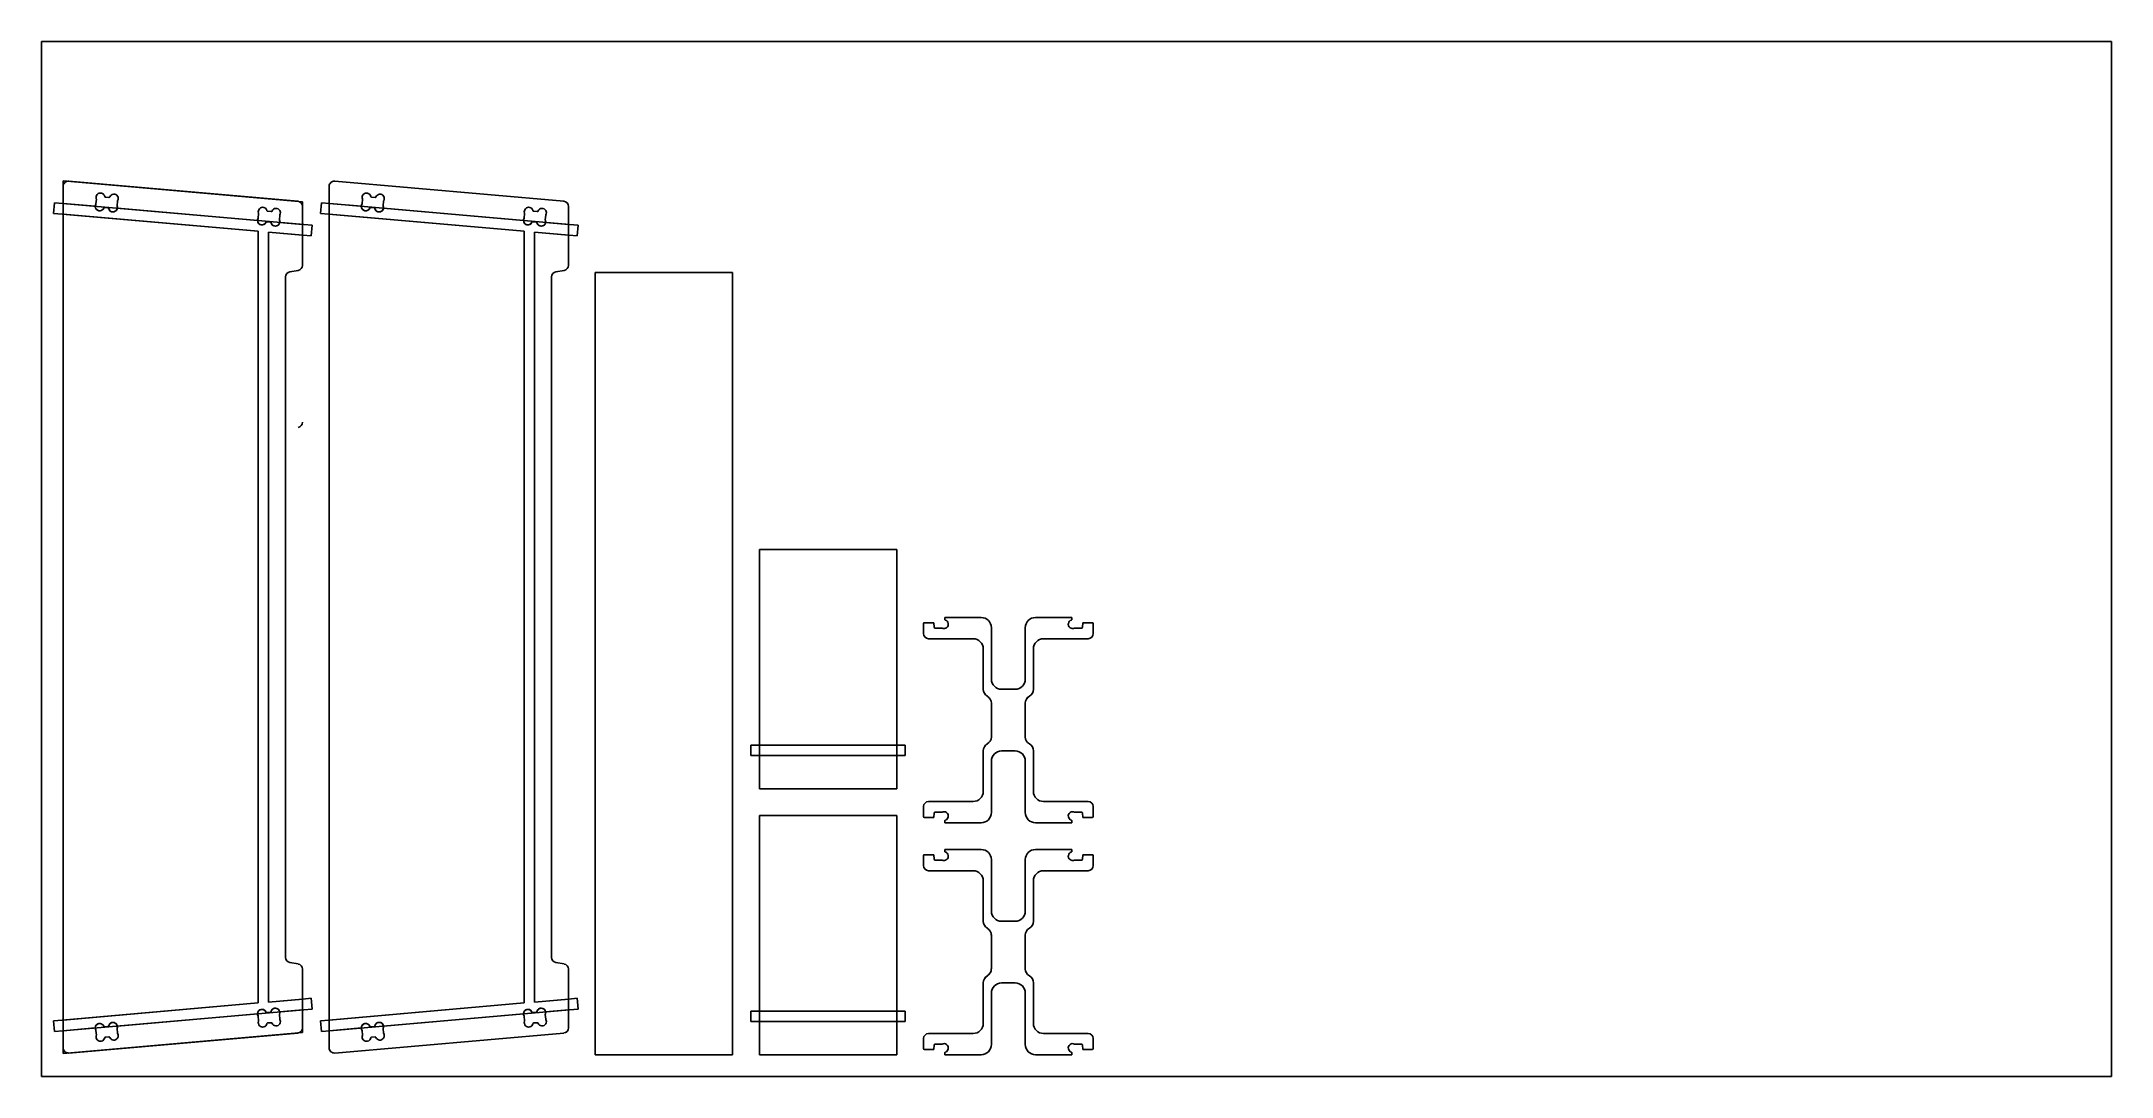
# Model space of a CAD drawing. Extents: x 0 to 2440, y 4 to 1224.
import ezdxf

# ---------------------------------------------------------------- set-up
doc = ezdxf.new("R2010")
doc.units = 0
doc.layers.get('0').update_dxf_attribs({"linetype": 'CONTINUOUS'})
for name, color, linetype in [('BOX_STOCK', 1, 'CONTINUOUS'), ('POCKETS', 171, 'CONTINUOUS'), ('PROFILES_INSIDE', 4, 'CONTINUOUS'), ('PROFILES_OUTSIDE', 6, 'CONTINUOUS')]:
    doc.layers.add(name, color=color, linetype=linetype)

msp = doc.modelspace()

# ---------------------------------------------------------------- linework, layer by layer
at = {"color": 7, "linetype": 'CONTINUOUS'}
for p, q in [((25.9, 1033.3), (25.9, 1053.5)), ((32.5, 1059.5), (302.5, 1035.9)), ((339.4, 1053.5), (339.4, 1033.3)), ((616, 1035.9), (346, 1059.5)), ((25.9, 1033.3), (63.7, 1030)), ((25.9, 1033.3), (25.9, 1020.6)), ((64.5, 1032.9), (65, 1038.3)), ((74.7, 1028.5), (78.7, 1028.2)), ((75.8, 1040.8), (79.8, 1040.5)), ((89.9, 1036.1), (89.5, 1030.7)), ((89.8, 1027.7), (254.9, 1013.3)), ((307.9, 1029.9), (307.9, 1008.6)), ((377.4, 1030), (339.4, 1033.3)), ((339.4, 1020.6), (339.4, 1033.3)), ((378.2, 1032.9), (378.6, 1038.3)), ((388.3, 1028.5), (392.3, 1028.1)), ((389.4, 1040.8), (393.4, 1040.4)), ((403.5, 1036.1), (403.1, 1030.7)), ((568.4, 1013.3), (403.4, 1027.7)), ((621.4, 1008.6), (621.4, 1029.9)), ((25.9, 71), (25.9, 1020.6)), ((255.6, 1000.5), (25.9, 1020.6)), ((255.6, 91.1), (255.6, 1000.5)), ((255.8, 1016.1), (256.2, 1021.5)), ((265.9, 1011.8), (269.9, 1011.4)), ((267, 1024.1), (271, 1023.7)), ((281.1, 1019.4), (280.7, 1014)), ((281, 1011), (307.9, 1008.6)), ((307.9, 995.9), (307.9, 1008.6)), ((339.4, 1020.6), (339.4, 71)), ((339.4, 1020.6), (569.1, 1000.5)), ((569.1, 1000.5), (569.1, 91.1)), ((569.2, 1016.1), (569.7, 1021.5)), ((579.4, 1011.8), (583.4, 1011.4)), ((580.5, 1024.1), (584.5, 1023.7)), ((594.6, 1019.4), (594.1, 1014)), ((621.4, 1008.6), (594.4, 1011)), ((621.4, 1008.6), (621.4, 995.9)), ((267.9, 999.4), (267.9, 92.2)), ((307.9, 995.9), (267.9, 999.4)), ((307.9, 995.9), (307.9, 960.4)), ((581.4, 92.2), (581.4, 999.4)), ((581.4, 999.4), (621.4, 995.9)), ((621.4, 960.4), (621.4, 995.9)), ((292.9, 952.7), (303, 954.5)), ((616.5, 954.5), (606.4, 952.7)), ((814.9, 952.1), (652.9, 952.1)), ((652.9, 952.1), (652.9, 30.1)), ((814.9, 30.1), (814.9, 952.1)), ((287.9, 144.7), (287.9, 946.8)), ((601.4, 946.8), (601.4, 144.7)), ((1008.4, 625.6), (846.4, 625.6)), ((846.4, 625.6), (846.4, 394.9)), ((1008.4, 394.9), (1008.4, 625.6)), ((1039.9, 538.2), (1039.9, 526.4)), ((1040.9, 539.2), (1052.1, 539.2)), ((1052.1, 539.2), (1052.5, 533.9)), ((1064.9, 545.4), (1064.9, 543.4)), ((1107.9, 545.4), (1064.9, 545.4)), ((1214.9, 545.4), (1171.9, 545.4)), ((1214.9, 543.4), (1214.9, 545.4)), ((1227.3, 533.9), (1227.6, 539.2)), ((1227.6, 539.2), (1238.9, 539.2)), ((1239.9, 526.4), (1239.9, 538.2)), ((1045.9, 520.4), (1098.3, 520.4)), ((1053.5, 532.9), (1061.4, 532.9)), ((1119.9, 472.8), (1119.9, 533.4)), ((1159.9, 533.4), (1159.9, 472.8)), ((1181.4, 520.4), (1233.9, 520.4)), ((1218.3, 532.9), (1226.3, 532.9)), ((1110.3, 508.4), (1110.3, 460.8)), ((1169.4, 460.8), (1169.4, 508.4)), ((1119.9, 444.3), (1119.9, 404.6)), ((1147.9, 460.8), (1131.9, 460.8)), ((1159.9, 404.6), (1159.9, 444.3)), ((1008.4, 394.9), (846.4, 394.9)), ((846.4, 382.7), (846.4, 394.9)), ((1008.4, 394.9), (1008.4, 382.7)), ((846.4, 382.7), (846.4, 343.6)), ((846.4, 382.7), (1008.4, 382.7)), ((1008.4, 343.6), (1008.4, 382.7)), ((1110.3, 388.1), (1110.3, 340.5)), ((1119.9, 315.5), (1119.9, 376.1)), ((1131.9, 388.1), (1147.9, 388.1)), ((1159.9, 376.1), (1159.9, 315.5)), ((1169.4, 340.5), (1169.4, 388.1)), ((846.4, 343.6), (1008.4, 343.6)), ((1039.9, 322.5), (1039.9, 310.7)), ((1098.3, 328.5), (1045.9, 328.5)), ((1233.9, 328.5), (1181.4, 328.5)), ((1239.9, 310.7), (1239.9, 322.5)), ((1008.4, 312.1), (846.4, 312.1)), ((846.4, 312.1), (846.4, 81.4)), ((1008.4, 81.4), (1008.4, 312.1)), ((1052.1, 309.7), (1040.9, 309.7)), ((1052.5, 315.1), (1052.1, 309.7)), ((1061.4, 316), (1053.5, 316)), ((1064.9, 305.5), (1064.9, 303.5)), ((1064.9, 303.5), (1107.9, 303.5)), ((1171.9, 303.5), (1214.9, 303.5)), ((1214.9, 303.5), (1214.9, 305.5)), ((1226.3, 316), (1218.3, 316)), ((1227.6, 309.7), (1227.3, 315.1)), ((1238.9, 309.7), (1227.6, 309.7)), ((1064.9, 272), (1064.9, 270)), ((1107.9, 272), (1064.9, 272)), ((1214.9, 272), (1171.9, 272)), ((1214.9, 270), (1214.9, 272)), ((1039.9, 264.8), (1039.9, 253)), ((1040.9, 265.8), (1052.1, 265.8)), ((1045.9, 247), (1098.3, 247)), ((1052.1, 265.8), (1052.5, 260.5)), ((1053.5, 259.5), (1061.4, 259.5)), ((1119.9, 199.4), (1119.9, 260)), ((1159.9, 260), (1159.9, 199.4)), ((1181.4, 247), (1233.9, 247)), ((1218.3, 259.5), (1226.3, 259.5)), ((1227.3, 260.5), (1227.6, 265.8)), ((1227.6, 265.8), (1238.9, 265.8)), ((1239.9, 253), (1239.9, 264.8)), ((1110.3, 235), (1110.3, 187.4)), ((1169.4, 187.4), (1169.4, 235)), ((1119.9, 170.9), (1119.9, 131.2)), ((1147.9, 187.4), (1131.9, 187.4)), ((1159.9, 131.2), (1159.9, 170.9)), ((303, 137.1), (292.9, 138.8)), ((307.9, 131.1), (307.9, 95.7)), ((606.4, 138.8), (616.5, 137.1)), ((621.4, 95.7), (621.4, 131.1)), ((1110.3, 114.7), (1110.3, 67.1)), ((1119.9, 42.1), (1119.9, 102.7)), ((1131.9, 114.7), (1147.9, 114.7)), ((1159.9, 102.7), (1159.9, 42.1)), ((1169.4, 67.1), (1169.4, 114.7)), ((25.9, 71), (255.6, 91.1)), ((254.9, 78.3), (89.8, 63.9)), ((256.2, 70), (255.8, 75.4)), ((269.9, 80.1), (265.9, 79.8)), ((267.9, 92.2), (307.9, 95.7)), ((280.7, 77.6), (281.1, 72.2)), ((307.9, 82.9), (281, 80.6)), ((307.9, 82.9), (307.9, 95.7)), ((307.9, 82.9), (307.9, 61.7)), ((569.1, 91.1), (339.4, 71)), ((403.4, 63.9), (568.4, 78.3)), ((569.7, 70), (569.2, 75.4)), ((583.4, 80.1), (579.4, 79.8)), ((621.4, 95.7), (581.4, 92.2)), ((594.1, 77.6), (594.6, 72.2)), ((594.4, 80.6), (621.4, 82.9)), ((621.4, 95.7), (621.4, 82.9)), ((621.4, 61.7), (621.4, 82.9)), ((846.4, 81.4), (1008.4, 81.4)), ((846.4, 69.2), (846.4, 81.4)), ((1008.4, 81.4), (1008.4, 69.2)), ((25.9, 71), (25.9, 58.3)), ((63.7, 61.6), (25.9, 58.3)), ((25.9, 38.1), (25.9, 58.3)), ((302.5, 55.7), (32.5, 32.1)), ((65, 53.3), (64.5, 58.7)), ((78.7, 63.4), (74.7, 63)), ((79.8, 51.1), (75.8, 50.8)), ((89.5, 60.9), (89.9, 55.5)), ((271, 67.8), (267, 67.5)), ((339.4, 58.3), (339.4, 71)), ((339.4, 58.3), (377.4, 61.6)), ((339.4, 58.3), (339.4, 38.1)), ((346, 32.1), (616, 55.7)), ((378.6, 53.3), (378.2, 58.7)), ((392.3, 63.4), (388.3, 63.1)), ((393.4, 51.1), (389.4, 50.8)), ((403.1, 60.9), (403.5, 55.5)), ((584.5, 67.8), (580.5, 67.5)), ((846.4, 69.2), (846.4, 30.1)), ((1008.4, 69.2), (846.4, 69.2)), ((1008.4, 30.1), (1008.4, 69.2)), ((1039.9, 49.1), (1039.9, 37.3)), ((1098.3, 55.1), (1045.9, 55.1)), ((1233.9, 55.1), (1181.4, 55.1)), ((1239.9, 37.3), (1239.9, 49.1)), ((652.9, 30.1), (814.9, 30.1)), ((846.4, 30.1), (1008.4, 30.1)), ((1052.1, 36.3), (1040.9, 36.3)), ((1052.5, 41.6), (1052.1, 36.3)), ((1061.4, 42.6), (1053.5, 42.6)), ((1064.9, 32.1), (1064.9, 30.1)), ((1064.9, 30.1), (1107.9, 30.1)), ((1171.9, 30.1), (1214.9, 30.1)), ((1214.9, 30.1), (1214.9, 32.1)), ((1226.3, 42.6), (1218.3, 42.6)), ((1227.6, 36.3), (1227.3, 41.6)), ((1238.9, 36.3), (1227.6, 36.3))]:
    msp.add_line(p, q, dxfattribs=at)
for centre, radius, start, end in [((31.9, 1053.5), 6, 85, 180), ((345.4, 1053.5), 6, 85, 180), ((68.9, 1029.9), 5.17, 150.1121, 178.9447), ((68.9, 1029.9), 5.17, 178.9447, 337.3995), ((63.6, 1033), 1, 330.1121, 355), ((69.8, 1040.5), 5.17, 12.6005, 199.8878), ((64, 1038.4), 1, 355, 19.8878), ((74.6, 1027.5), 1, 85.0001, 157.3995), ((75.8, 1041.8), 1, 192.6005, 265.0001), ((78.6, 1027.2), 1, 12.6005, 85.0001), ((84.6, 1028.5), 5.17, 192.6005, 351.0552), ((79.9, 1041.5), 1, 265.0001, 337.3995), ((85.6, 1039.1), 5.17, 330.1122, 157.3995), ((90.4, 1030.6), 1, 175, 199.8879), ((84.6, 1028.5), 5.17, 351.0552, 19.8879), ((90.9, 1036), 1, 150.1122, 175), ((261, 1023.7), 5.17, 12.6005, 199.8878), ((267.1, 1025.1), 1, 192.6005, 265.0001), ((276.8, 1022.4), 5.17, 330.1122, 157.3995), ((301.9, 1029.9), 6, 360, 85), ((382.5, 1029.9), 5.17, 150.1121, 178.9447), ((382.5, 1029.9), 5.17, 178.9447, 337.3995), ((377.2, 1033), 1, 330.1121, 355), ((383.4, 1040.4), 5.17, 12.6005, 199.8878), ((377.6, 1038.3), 1, 355, 19.8878), ((388.2, 1027.5), 1, 85.0001, 157.3995), ((389.5, 1041.8), 1, 192.6005, 265.0001), ((392.2, 1027.2), 1, 12.6005, 85.0001), ((398.3, 1028.5), 5.17, 192.6005, 351.0552), ((393.5, 1041.4), 1, 265.0001, 337.3995), ((399.2, 1039.1), 5.17, 330.1122, 157.3995), ((404.1, 1030.6), 1, 175, 199.8879), ((398.3, 1028.5), 5.17, 351.0552, 19.8879), ((404.5, 1036), 1, 150.1122, 175), ((574.5, 1023.7), 5.17, 12.6005, 199.8878), ((580.5, 1025.1), 1, 192.6005, 265.0001), ((590.3, 1022.4), 5.17, 330.1122, 157.3995), ((615.4, 1029.9), 6, 0, 85), ((260.1, 1013.2), 5.17, 150.1121, 178.9447), ((260.1, 1013.2), 5.17, 178.9447, 337.3995), ((254.8, 1016.2), 1, 330.1121, 355), ((255.2, 1021.6), 1, 355, 19.8878), ((265.8, 1010.8), 1, 85.0001, 157.3995), ((269.8, 1010.4), 1, 12.6005, 85.0001), ((275.9, 1011.8), 5.17, 192.6005, 351.0552), ((271.1, 1024.7), 1, 265.0001, 337.3995), ((281.7, 1013.9), 1, 175, 199.8879), ((275.9, 1011.8), 5.17, 351.0552, 19.8879), ((282.1, 1019.3), 1, 150.1122, 175), ((573.6, 1013.2), 5.17, 150.1121, 178.9447), ((573.6, 1013.2), 5.17, 178.9447, 337.3995), ((568.2, 1016.2), 1, 330.1121, 355), ((568.7, 1021.6), 1, 355, 19.8878), ((579.3, 1010.8), 1, 85.0001, 157.3995), ((583.3, 1010.4), 1, 12.6005, 85.0001), ((589.3, 1011.8), 5.17, 192.6005, 351.0552), ((584.6, 1024.7), 1, 265.0001, 337.3995), ((595.1, 1013.9), 1, 175, 199.8879), ((589.3, 1011.8), 5.17, 351.0552, 19.8879), ((595.6, 1019.3), 1, 150.1122, 175), ((293.9, 946.8), 6, 100, 180), ((301.9, 960.4), 6, 280, 360), ((607.4, 946.8), 6, 100, 180), ((615.4, 960.4), 6, 280, 0), ((1040.9, 538.2), 1, 90, 180), ((1064, 537.5), 5.17, 245.1121, 72.3995), ((1065.9, 543.4), 1, 180, 252.3995), ((1107.9, 533.4), 12, 0, 90), ((1171.9, 533.4), 12, 90, 180), ((1215.7, 537.5), 5.17, 107.6005, 294.8879), ((1213.9, 543.4), 1, 287.6005, 0), ((1238.9, 538.2), 1, 0, 90), ((1045.9, 526.4), 6, 180, 270), ((1053.5, 533.9), 1, 183.6619, 270), ((1061.4, 531.9), 1, 65.1121, 90), ((1098.3, 508.4), 12, 0, 90), ((1181.4, 508.4), 12, 90, 180), ((1218.3, 531.9), 1, 90, 114.8879), ((1226.3, 533.9), 1, 270, 356.3381), ((1233.9, 526.4), 6, 270, 0), ((1131.9, 472.8), 12, 180, 270), ((1147.9, 472.8), 12, 270, 0), ((1119.9, 460.8), 9.53, 180, 240), ((1110.3, 444.3), 9.53, 0, 60), ((1169.4, 444.3), 9.52, 120, 180), ((1159.9, 460.8), 9.53, 300, 0), ((1119.9, 388.1), 9.53, 120, 180), ((1110.3, 404.6), 9.53, 300, 0), ((1169.4, 404.6), 9.53, 180, 240), ((1159.9, 388.1), 9.53, 0, 60), ((1131.9, 376.1), 12, 90, 180), ((1147.9, 376.1), 12, 0, 90), ((1045.9, 322.5), 6, 90, 180), ((1098.3, 340.5), 12, 270, 0), ((1181.4, 340.5), 12, 180, 270), ((1233.9, 322.5), 6, 0, 90), ((1040.9, 310.7), 1, 180, 270), ((1053.5, 315), 1, 90, 176.3381), ((1061.4, 317), 1, 270, 294.8879), ((1064, 311.4), 5.17, 287.6005, 114.8879), ((1065.9, 305.5), 1, 107.6005, 180), ((1107.9, 315.5), 12, 270, 0), ((1171.9, 315.5), 12, 180, 270), ((1215.7, 311.4), 5.17, 65.1121, 252.3995), ((1213.9, 305.5), 1, 0, 72.3995), ((1218.3, 317), 1, 245.1121, 270), ((1226.3, 315), 1, 3.6619, 90), ((1238.9, 310.7), 1, 270, 0), ((1064, 264.1), 5.17, 245.1121, 72.3995), ((1065.9, 270), 1, 180, 252.3995), ((1107.9, 260), 12, 0, 90), ((1171.9, 260), 12, 90, 180), ((1215.7, 264.1), 5.17, 107.6005, 294.8879), ((1213.9, 270), 1, 287.6005, 0), ((1040.9, 264.8), 1, 90, 180), ((1045.9, 253), 6, 180, 270), ((1053.5, 260.5), 1, 183.6619, 270), ((1061.4, 258.5), 1, 65.1121, 90), ((1098.3, 235), 12, 0, 90), ((1181.4, 235), 12, 90, 180), ((1218.3, 258.5), 1, 90, 114.8879), ((1226.3, 260.5), 1, 270, 356.3381), ((1233.9, 253), 6, 270, 0), ((1238.9, 264.8), 1, 0, 90), ((1131.9, 199.4), 12, 180, 270), ((1147.9, 199.4), 12, 270, 0), ((1119.9, 187.4), 9.53, 180, 240), ((1110.3, 170.9), 9.52, 0, 60), ((1169.4, 170.9), 9.53, 120, 180), ((1159.9, 187.4), 9.53, 300, 0), ((293.9, 144.7), 6, 180, 260), ((301.9, 131.1), 6, 0, 80), ((607.4, 144.7), 6, 180, 260), ((615.4, 131.1), 6, 0, 80), ((1119.9, 114.7), 9.52, 120, 180), ((1110.3, 131.2), 9.52, 300, 0), ((1169.4, 131.2), 9.53, 180, 240), ((1159.9, 114.7), 9.53, 0, 60), ((1131.9, 102.7), 12, 90, 180), ((1147.9, 102.7), 12, 0, 90), ((260.1, 78.4), 5.17, 22.6005, 181.0552), ((260.1, 78.4), 5.17, 181.0552, 209.8878), ((254.8, 75.3), 1, 5, 29.8878), ((265.8, 80.8), 1, 202.6005, 275.0001), ((269.8, 81.1), 1, 275.0001, 347.3995), ((275.9, 79.8), 5.17, 8.9447, 167.3995), ((275.9, 79.8), 5.17, 340.1122, 8.9447), ((281.7, 77.7), 1, 160.1122, 185), ((573.6, 78.4), 5.17, 22.6005, 181.0552), ((573.6, 78.4), 5.17, 181.0552, 209.8878), ((568.2, 75.3), 1, 5, 29.8878), ((579.3, 80.8), 1, 202.6005, 275.0001), ((583.3, 81.1), 1, 275.0001, 347.3995), ((589.3, 79.8), 5.17, 8.9447, 167.3995), ((595.1, 77.7), 1, 160.1122, 185), ((589.3, 79.8), 5.17, 340.1122, 8.9447), ((68.9, 61.7), 5.17, 22.6005, 181.0552), ((68.9, 61.7), 5.17, 181.0552, 209.8878), ((63.6, 58.6), 1, 5, 29.8878), ((69.8, 51.1), 5.17, 160.1121, 347.3995), ((64, 53.2), 1, 340.1121, 5), ((74.6, 64), 1, 202.6005, 275.0001), ((75.8, 49.8), 1, 95.0001, 167.3995), ((78.6, 64.4), 1, 275.0001, 347.3995), ((84.6, 63), 5.17, 8.9447, 167.3995), ((79.9, 50.1), 1, 22.6005, 95.0001), ((85.6, 52.5), 5.17, 202.6005, 29.8879), ((90.4, 60.9), 1, 160.1122, 185), ((84.6, 63), 5.17, 340.1122, 8.9447), ((90.9, 55.6), 1, 185, 209.8879), ((261, 67.8), 5.17, 160.1121, 347.3995), ((255.2, 69.9), 1, 340.1121, 5), ((267.1, 66.5), 1, 95.0001, 167.3995), ((271.1, 66.8), 1, 22.6005, 95.0001), ((276.8, 69.2), 5.17, 202.6005, 29.8879), ((282.1, 72.3), 1, 185, 209.8879), ((301.9, 61.7), 6, 275, 0), ((382.5, 61.7), 5.17, 22.6005, 181.0552), ((382.5, 61.7), 5.17, 181.0552, 209.8878), ((377.2, 58.6), 1, 5, 29.8878), ((383.4, 51.1), 5.17, 160.1121, 347.3995), ((377.6, 53.2), 1, 340.1121, 5), ((388.2, 64.1), 1, 202.6005, 275.0001), ((389.5, 49.8), 1, 95.0001, 167.3995), ((392.2, 64.4), 1, 275.0001, 347.3995), ((398.3, 63.1), 5.17, 8.9447, 167.3995), ((393.5, 50.1), 1, 22.6005, 95.0001), ((399.2, 52.5), 5.17, 202.6005, 29.8879), ((398.3, 63.1), 5.17, 340.1122, 8.9447), ((404.1, 61), 1, 160.1122, 185), ((404.5, 55.6), 1, 185, 209.8879), ((574.5, 67.8), 5.17, 160.1121, 347.3995), ((568.7, 69.9), 1, 340.1121, 5), ((580.5, 66.5), 1, 95.0001, 167.3995), ((584.6, 66.8), 1, 22.6005, 95.0001), ((590.3, 69.2), 5.17, 202.6005, 29.8879), ((595.6, 72.3), 1, 185, 209.8879), ((615.4, 61.7), 6, 275, 0), ((1045.9, 49.1), 6, 90, 180), ((1098.3, 67.1), 12, 270, 0), ((1181.4, 67.1), 12, 180, 270), ((1233.9, 49.1), 6, 0, 90), ((31.9, 38.1), 6, 180, 275), ((345.4, 38.1), 6, 180, 275), ((1040.9, 37.3), 1, 180, 270), ((1053.5, 41.6), 1, 90, 176.3381), ((1061.4, 43.6), 1, 270, 294.8879), ((1064, 38), 5.17, 287.6005, 114.8879), ((1065.9, 32.1), 1, 107.6005, 180), ((1107.9, 42.1), 12, 270, 0), ((1171.9, 42.1), 12, 180, 270), ((1215.7, 38), 5.17, 65.1121, 252.3995), ((1213.9, 32.1), 1, 0, 72.3995), ((1218.3, 43.6), 1, 245.1121, 270), ((1226.3, 41.6), 1, 3.6619, 90), ((1238.9, 37.3), 1, 270, 0)]:
    msp.add_arc(centre, radius, start, end, dxfattribs=at)
at = {"layer": 'BOX_STOCK'}
for p, q in [((2440.2, 1224.3), (0.2, 1224.3)), ((0.2, 1224.3), (0.2, 4.3)), ((2440.2, 4.3), (2440.2, 1224.3)), ((0.2, 4.3), (2440.2, 4.3))]:
    msp.add_line(p, q, dxfattribs=at)
at = {"layer": 'POCKETS'}
for p, q in [((15.7, 1034.2), (14.6, 1021.6)), ((25.6, 1033.3), (15.7, 1034.2)), ((309.4, 1008.5), (25.6, 1033.3)), ((330.2, 1034.1), (329.1, 1021.5)), ((340.2, 1033.2), (330.2, 1034.1)), ((622.8, 1008.5), (340.2, 1033.2)), ((14.6, 1021.6), (24.5, 1020.7)), ((24.5, 1020.7), (255.6, 1000.5)), ((255.6, 1000.5), (255.6, 91.1)), ((319.3, 1007.6), (309.4, 1008.5)), ((318.2, 995), (319.3, 1007.6)), ((329.1, 1021.5), (339.1, 1020.6)), ((339.1, 1020.6), (569.1, 1000.5)), ((569.1, 1000.5), (569.1, 91.1)), ((632.8, 1007.6), (622.8, 1008.5)), ((631.7, 995), (632.8, 1007.6)), ((267.9, 999.4), (308.3, 995.9)), ((267.9, 92.2), (267.9, 999.4)), ((308.3, 995.9), (318.2, 995)), ((581.4, 999.4), (621.7, 995.9)), ((581.4, 92.2), (581.4, 999.4)), ((621.7, 995.9), (631.7, 995)), ((1018.4, 394.9), (836.4, 394.9)), ((836.4, 394.9), (836.4, 382.7)), ((1018.4, 382.7), (1018.4, 394.9)), ((836.4, 382.7), (1018.4, 382.7)), ((255.6, 91.1), (24.5, 70.9)), ((25.6, 58.2), (309.4, 83.1)), ((308.3, 95.7), (267.9, 92.2)), ((318.2, 96.6), (308.3, 95.7)), ((309.4, 83.1), (319.3, 83.9)), ((319.3, 83.9), (318.2, 96.6)), ((569.1, 91.1), (339.1, 71)), ((340.2, 58.3), (622.8, 83.1)), ((621.7, 95.7), (581.4, 92.2)), ((631.7, 96.6), (621.7, 95.7)), ((622.8, 83.1), (632.8, 83.9)), ((632.8, 83.9), (631.7, 96.6)), ((1018.4, 81.4), (836.4, 81.4)), ((836.4, 81.4), (836.4, 69.2)), ((1018.4, 69.2), (1018.4, 81.4)), ((24.5, 70.9), (14.6, 70)), ((14.6, 70), (15.7, 57.4)), ((15.7, 57.4), (25.6, 58.2)), ((339.1, 71), (329.1, 70.1)), ((329.1, 70.1), (330.2, 57.5)), ((330.2, 57.5), (340.2, 58.3)), ((836.4, 69.2), (1018.4, 69.2))]:
    msp.add_line(p, q, dxfattribs=at)
at = {"layer": 'PROFILES_INSIDE'}
for p, q in [((65, 1038.3), (64.5, 1032.9)), ((74.7, 1028.5), (78.7, 1028.2)), ((79.8, 1040.5), (75.8, 1040.8)), ((89.5, 1030.7), (89.9, 1036.1)), ((378.6, 1038.3), (378.2, 1032.9)), ((388.3, 1028.5), (392.3, 1028.1)), ((393.4, 1040.4), (389.4, 1040.8)), ((403.1, 1030.7), (403.5, 1036.1)), ((256.2, 1021.5), (255.8, 1016.1)), ((265.9, 1011.8), (269.9, 1011.4)), ((271, 1023.7), (267, 1024.1)), ((280.7, 1014), (281.1, 1019.4)), ((569.7, 1021.5), (569.2, 1016.1)), ((579.4, 1011.8), (583.4, 1011.4)), ((584.5, 1023.7), (580.5, 1024.1)), ((594.1, 1014), (594.6, 1019.4)), ((255.8, 75.4), (256.2, 70)), ((269.9, 80.1), (265.9, 79.8)), ((281.1, 72.2), (280.7, 77.6)), ((569.2, 75.4), (569.7, 70)), ((583.4, 80.1), (579.4, 79.8)), ((594.6, 72.2), (594.1, 77.6)), ((64.5, 58.7), (65, 53.3)), ((78.7, 63.4), (74.7, 63)), ((75.8, 50.8), (79.8, 51.1)), ((89.9, 55.5), (89.5, 60.9)), ((267, 67.5), (271, 67.8)), ((378.2, 58.7), (378.6, 53.3)), ((392.3, 63.4), (388.3, 63.1)), ((389.4, 50.8), (393.4, 51.1)), ((403.5, 55.5), (403.1, 60.9)), ((580.5, 67.5), (584.5, 67.8))]:
    msp.add_line(p, q, dxfattribs=at)
for centre, radius, start, end in [((68.9, 1029.9), 5.17, 150.1121, 337.3995), ((63.6, 1033), 1, 330.1121, 355), ((69.8, 1040.5), 5.17, 12.6005, 199.8878), ((64, 1038.4), 1, 355, 19.8878), ((74.6, 1027.5), 1, 85.0001, 157.3995), ((75.8, 1041.8), 1, 192.6005, 265.0001), ((78.6, 1027.2), 1, 12.6005, 85.0001), ((84.6, 1028.5), 5.17, 192.6005, 19.8879), ((79.9, 1041.5), 1, 265.0001, 337.3995), ((85.6, 1039.1), 5.17, 330.1122, 157.3995), ((90.4, 1030.6), 1, 175, 199.8879), ((90.9, 1036), 1, 150.1122, 175), ((261, 1023.7), 5.17, 12.6005, 199.8878), ((267.1, 1025.1), 1, 192.6005, 265.0001), ((276.8, 1022.4), 5.17, 330.1122, 157.3995), ((382.5, 1029.9), 5.17, 150.1121, 337.3995), ((377.2, 1033), 1, 330.1121, 355), ((383.4, 1040.4), 5.17, 12.6005, 199.8878), ((377.6, 1038.3), 1, 355, 19.8878), ((388.2, 1027.5), 1, 85.0001, 157.3995), ((389.5, 1041.8), 1, 192.6005, 265.0001), ((392.2, 1027.2), 1, 12.6005, 85.0001), ((398.3, 1028.5), 5.17, 192.6005, 19.8879), ((393.5, 1041.4), 1, 265.0001, 337.3995), ((399.2, 1039.1), 5.17, 330.1122, 157.3995), ((404.1, 1030.6), 1, 175, 199.8879), ((404.5, 1036), 1, 150.1122, 175), ((574.5, 1023.7), 5.17, 12.6005, 199.8878), ((580.5, 1025.1), 1, 192.6005, 265.0001), ((590.3, 1022.4), 5.17, 330.1122, 157.3995), ((260.1, 1013.2), 5.17, 150.1121, 337.3995), ((254.8, 1016.2), 1, 330.1121, 355), ((255.2, 1021.6), 1, 355, 19.8878), ((265.8, 1010.8), 1, 85.0001, 157.3995), ((269.8, 1010.4), 1, 12.6005, 85.0001), ((275.9, 1011.8), 5.17, 192.6005, 19.8879), ((271.1, 1024.7), 1, 265.0001, 337.3995), ((281.7, 1013.9), 1, 175, 199.8879), ((282.1, 1019.3), 1, 150.1122, 175), ((573.6, 1013.2), 5.17, 150.1121, 337.3995), ((568.2, 1016.2), 1, 330.1121, 355), ((568.7, 1021.6), 1, 355, 19.8878), ((579.3, 1010.8), 1, 85.0001, 157.3995), ((583.3, 1010.4), 1, 12.6005, 85.0001), ((589.3, 1011.8), 5.17, 192.6005, 19.8879), ((584.6, 1024.7), 1, 265.0001, 337.3995), ((595.1, 1013.9), 1, 175, 199.8879), ((595.6, 1019.3), 1, 150.1122, 175), ((301.9, 775.4), 6, 280, 0), ((260.1, 78.4), 5.17, 22.6005, 209.8878), ((254.8, 75.3), 1, 5, 29.8878), ((265.8, 80.8), 1, 202.6005, 275.0001), ((269.8, 81.1), 1, 275.0001, 347.3995), ((275.9, 79.8), 5.17, 340.1122, 167.3995), ((281.7, 77.7), 1, 160.1122, 185), ((573.6, 78.4), 5.17, 22.6005, 209.8878), ((568.2, 75.3), 1, 5, 29.8878), ((579.3, 80.8), 1, 202.6005, 275.0001), ((583.3, 81.1), 1, 275.0001, 347.3995), ((589.3, 79.8), 5.17, 340.1122, 167.3995), ((595.1, 77.7), 1, 160.1122, 185), ((68.9, 61.7), 5.17, 22.6005, 209.8878), ((63.6, 58.6), 1, 5, 29.8878), ((69.8, 51.1), 5.17, 160.1121, 347.3995), ((64, 53.2), 1, 340.1121, 5), ((74.6, 64), 1, 202.6005, 275.0001), ((75.8, 49.8), 1, 95.0001, 167.3995), ((78.6, 64.4), 1, 275.0001, 347.3995), ((84.6, 63), 5.17, 340.1122, 167.3995), ((79.9, 50.1), 1, 22.6005, 95.0001), ((85.6, 52.5), 5.17, 202.6005, 29.8879), ((90.4, 60.9), 1, 160.1122, 185), ((90.9, 55.6), 1, 185, 209.8879), ((261, 67.8), 5.17, 160.1121, 347.3995), ((255.2, 69.9), 1, 340.1121, 5), ((267.1, 66.5), 1, 95.0001, 167.3995), ((271.1, 66.8), 1, 22.6005, 95.0001), ((276.8, 69.2), 5.17, 202.6005, 29.8879), ((282.1, 72.3), 1, 185, 209.8879), ((382.5, 61.7), 5.17, 22.6005, 209.8878), ((377.2, 58.6), 1, 5, 29.8878), ((383.4, 51.1), 5.17, 160.1121, 347.3995), ((377.6, 53.2), 1, 340.1121, 5), ((388.2, 64.1), 1, 202.6005, 275.0001), ((389.5, 49.8), 1, 95.0001, 167.3995), ((392.2, 64.4), 1, 275.0001, 347.3995), ((398.3, 63.1), 5.17, 340.1122, 167.3995), ((393.5, 50.1), 1, 22.6005, 95.0001), ((399.2, 52.5), 5.17, 202.6005, 29.8879), ((404.1, 61), 1, 160.1122, 185), ((404.5, 55.6), 1, 185, 209.8879), ((574.5, 67.8), 5.17, 160.1121, 347.3995), ((568.7, 69.9), 1, 340.1121, 5), ((580.5, 66.5), 1, 95.0001, 167.3995), ((584.6, 66.8), 1, 22.6005, 95.0001), ((590.3, 69.2), 5.17, 202.6005, 29.8879), ((595.6, 72.3), 1, 185, 209.8879)]:
    msp.add_arc(centre, radius, start, end, dxfattribs=at)
at = {"layer": 'PROFILES_OUTSIDE'}
for p, q in [((307.9, 1035.4), (25.9, 1060.1)), ((25.9, 1060.1), (25.9, 31.5)), ((339.4, 1053.5), (339.4, 38.1)), ((616, 1035.9), (346, 1059.5)), ((307.9, 960.4), (307.9, 1035.4)), ((621.4, 960.4), (621.4, 1029.9)), ((292.9, 952.7), (303, 954.5)), ((606.4, 952.7), (616.5, 954.5)), ((814.9, 952.1), (652.9, 952.1)), ((652.9, 952.1), (652.9, 30.1)), ((814.9, 30.1), (814.9, 952.1)), ((287.9, 144.7), (287.9, 946.8)), ((601.4, 144.7), (601.4, 946.8)), ((846.4, 625.6), (846.4, 343.6)), ((1008.4, 625.6), (846.4, 625.6)), ((1008.4, 343.6), (1008.4, 625.6)), ((1039.9, 538.2), (1039.9, 526.4)), ((1052.1, 539.2), (1040.9, 539.2)), ((1052.5, 533.9), (1052.1, 539.2)), ((1064.9, 545.4), (1064.9, 543.4)), ((1107.9, 545.4), (1064.9, 545.4)), ((1214.9, 545.4), (1171.9, 545.4)), ((1214.9, 543.4), (1214.9, 545.4)), ((1227.6, 539.2), (1227.3, 533.9)), ((1238.9, 539.2), (1227.6, 539.2)), ((1239.9, 526.4), (1239.9, 538.2)), ((1045.9, 520.4), (1098.3, 520.4)), ((1061.4, 532.9), (1053.5, 532.9)), ((1119.9, 472.8), (1119.9, 533.4)), ((1159.9, 533.4), (1159.9, 472.8)), ((1181.4, 520.4), (1233.9, 520.4)), ((1226.3, 532.9), (1218.3, 532.9)), ((1110.3, 508.4), (1110.3, 460.8)), ((1169.4, 460.8), (1169.4, 508.4)), ((1119.9, 444.3), (1119.9, 404.6)), ((1147.9, 460.8), (1131.9, 460.8)), ((1159.9, 404.6), (1159.9, 444.3)), ((1110.3, 388.1), (1110.3, 340.5)), ((1119.9, 315.5), (1119.9, 376.1)), ((1131.9, 388.1), (1147.9, 388.1)), ((1159.9, 376.1), (1159.9, 315.5)), ((1169.4, 340.5), (1169.4, 388.1)), ((846.4, 343.6), (1008.4, 343.6)), ((1039.9, 322.5), (1039.9, 310.7)), ((1098.3, 328.5), (1045.9, 328.5)), ((1233.9, 328.5), (1181.4, 328.5)), ((1239.9, 310.7), (1239.9, 322.5)), ((1008.4, 312.1), (846.4, 312.1)), ((846.4, 312.1), (846.4, 30.1)), ((1008.4, 30.1), (1008.4, 312.1)), ((1040.9, 309.7), (1052.1, 309.7)), ((1052.1, 309.7), (1052.5, 315.1)), ((1053.5, 316), (1061.4, 316)), ((1064.9, 305.5), (1064.9, 303.5)), ((1064.9, 303.5), (1107.9, 303.5)), ((1171.9, 303.5), (1214.9, 303.5)), ((1214.9, 303.5), (1214.9, 305.5)), ((1218.3, 316), (1226.3, 316)), ((1227.3, 315.1), (1227.6, 309.7)), ((1227.6, 309.7), (1238.9, 309.7)), ((1064.9, 272), (1064.9, 270)), ((1107.9, 272), (1064.9, 272)), ((1214.9, 272), (1171.9, 272)), ((1214.9, 270), (1214.9, 272)), ((1039.9, 264.8), (1039.9, 253)), ((1052.1, 265.8), (1040.9, 265.8)), ((1045.9, 247), (1098.3, 247)), ((1052.5, 260.5), (1052.1, 265.8)), ((1061.4, 259.5), (1053.5, 259.5)), ((1119.9, 199.4), (1119.9, 260)), ((1159.9, 260), (1159.9, 199.4)), ((1181.4, 247), (1233.9, 247)), ((1226.3, 259.5), (1218.3, 259.5)), ((1227.6, 265.8), (1227.3, 260.5)), ((1238.9, 265.8), (1227.6, 265.8)), ((1239.9, 253), (1239.9, 264.8)), ((1110.3, 235), (1110.3, 187.4)), ((1169.4, 187.4), (1169.4, 235)), ((1119.9, 170.9), (1119.9, 131.2)), ((1147.9, 187.4), (1131.9, 187.4)), ((1159.9, 131.2), (1159.9, 170.9)), ((303, 137.1), (292.9, 138.8)), ((307.9, 56.2), (307.9, 131.1)), ((616.5, 137.1), (606.4, 138.8)), ((621.4, 61.7), (621.4, 131.1)), ((1110.3, 114.7), (1110.3, 67.1)), ((1119.9, 42.1), (1119.9, 102.7)), ((1131.9, 114.7), (1147.9, 114.7)), ((1159.9, 102.7), (1159.9, 42.1)), ((1169.4, 67.1), (1169.4, 114.7)), ((25.9, 31.5), (307.9, 56.2)), ((346, 32.1), (616, 55.7)), ((1039.9, 49.1), (1039.9, 37.3)), ((1098.3, 55.1), (1045.9, 55.1)), ((1233.9, 55.1), (1181.4, 55.1)), ((1239.9, 37.3), (1239.9, 49.1)), ((652.9, 30.1), (814.9, 30.1)), ((846.4, 30.1), (1008.4, 30.1)), ((1040.9, 36.3), (1052.1, 36.3)), ((1052.1, 36.3), (1052.5, 41.6)), ((1053.5, 42.6), (1061.4, 42.6)), ((1064.9, 32.1), (1064.9, 30.1)), ((1064.9, 30.1), (1107.9, 30.1)), ((1171.9, 30.1), (1214.9, 30.1)), ((1214.9, 30.1), (1214.9, 32.1)), ((1218.3, 42.6), (1226.3, 42.6)), ((1227.3, 41.6), (1227.6, 36.3)), ((1227.6, 36.3), (1238.9, 36.3))]:
    msp.add_line(p, q, dxfattribs=at)
for centre, radius, start, end in [((345.4, 1053.5), 6, 85, 180), ((615.4, 1029.9), 6, 0, 85), ((293.9, 946.8), 6, 100, 180), ((301.9, 960.4), 6, 280, 360), ((607.4, 946.8), 6, 100, 180), ((615.4, 960.4), 6, 280, 0), ((1040.9, 538.2), 1, 90, 180), ((1064, 537.5), 5.17, 245.1121, 72.3995), ((1065.9, 543.4), 1, 180, 252.3995), ((1107.9, 533.4), 12, 0, 90), ((1171.9, 533.4), 12, 90, 180), ((1215.7, 537.5), 5.17, 107.6005, 294.8879), ((1213.9, 543.4), 1, 287.6005, 0), ((1238.9, 538.2), 1, 0, 90), ((1045.9, 526.4), 6, 180, 270), ((1053.5, 533.9), 1, 183.6619, 270), ((1061.4, 531.9), 1, 65.1121, 90), ((1098.3, 508.4), 12, 0, 90), ((1181.4, 508.4), 12, 90, 180), ((1218.3, 531.9), 1, 90, 114.8879), ((1226.3, 533.9), 1, 270, 356.3381), ((1233.9, 526.4), 6, 270, 0), ((1131.9, 472.8), 12, 180, 270), ((1147.9, 472.8), 12, 270, 0), ((1119.9, 460.8), 9.53, 180, 240), ((1110.3, 444.3), 9.53, 0, 60), ((1169.4, 444.3), 9.53, 120, 180), ((1159.9, 460.8), 9.53, 300, 0), ((1119.9, 388.1), 9.53, 120, 180), ((1110.3, 404.6), 9.53, 300, 0), ((1169.4, 404.6), 9.53, 180, 240), ((1159.9, 388.1), 9.53, 0, 60), ((1131.9, 376.1), 12, 90, 180), ((1147.9, 376.1), 12, 0, 90), ((1045.9, 322.5), 6, 90, 180), ((1098.3, 340.5), 12, 270, 0), ((1181.4, 340.5), 12, 180, 270), ((1233.9, 322.5), 6, 0, 90), ((1040.9, 310.7), 1, 180, 270), ((1053.5, 315), 1, 90, 176.3381), ((1061.4, 317), 1, 270, 294.8879), ((1064, 311.4), 5.17, 287.6005, 114.8879), ((1065.9, 305.5), 1, 107.6005, 180), ((1107.9, 315.5), 12, 270, 0), ((1171.9, 315.5), 12, 180, 270), ((1215.7, 311.4), 5.17, 65.1121, 252.3995), ((1213.9, 305.5), 1, 0, 72.3995), ((1218.3, 317), 1, 245.1121, 270), ((1226.3, 315), 1, 3.6619, 90), ((1238.9, 310.7), 1, 270, 0), ((1064, 264.1), 5.17, 245.1121, 72.3995), ((1065.9, 270), 1, 180, 252.3995), ((1107.9, 260), 12, 0, 90), ((1171.9, 260), 12, 90, 180), ((1215.7, 264.1), 5.17, 107.6005, 294.8879), ((1213.9, 270), 1, 287.6005, 0), ((1040.9, 264.8), 1, 90, 180), ((1045.9, 253), 6, 180, 270), ((1053.5, 260.5), 1, 183.6619, 270), ((1061.4, 258.5), 1, 65.1121, 90), ((1098.3, 235), 12, 0, 90), ((1181.4, 235), 12, 90, 180), ((1218.3, 258.5), 1, 90, 114.8879), ((1226.3, 260.5), 1, 270, 356.3381), ((1233.9, 253), 6, 270, 0), ((1238.9, 264.8), 1, 0, 90), ((1131.9, 199.4), 12, 180, 270), ((1147.9, 199.4), 12, 270, 0), ((1119.9, 187.4), 9.53, 180, 240), ((1110.3, 170.9), 9.53, 0, 60), ((1169.4, 170.9), 9.53, 120, 180), ((1159.9, 187.4), 9.53, 300, 0), ((293.9, 144.7), 6, 180, 260), ((301.9, 131.1), 6, 0, 80), ((607.4, 144.7), 6, 180, 260), ((615.4, 131.1), 6, 0, 80), ((1119.9, 114.7), 9.53, 120, 180), ((1110.3, 131.2), 9.52, 300, 0), ((1169.4, 131.2), 9.53, 180, 240), ((1159.9, 114.7), 9.53, 0, 60), ((1131.9, 102.7), 12, 90, 180), ((1147.9, 102.7), 12, 0, 90), ((615.4, 61.7), 6, 275, 0), ((1045.9, 49.1), 6, 90, 180), ((1098.3, 67.1), 12, 270, 0), ((1181.4, 67.1), 12, 180, 270), ((1233.9, 49.1), 6, 0, 90), ((345.4, 38.1), 6, 180, 275), ((1040.9, 37.3), 1, 180, 270), ((1053.5, 41.6), 1, 90, 176.3381), ((1061.4, 43.6), 1, 270, 294.8879), ((1064, 38), 5.17, 287.6005, 114.8879), ((1065.9, 32.1), 1, 107.6005, 180), ((1107.9, 42.1), 12, 270, 0), ((1171.9, 42.1), 12, 180, 270), ((1215.7, 38), 5.17, 65.1121, 252.3995), ((1213.9, 32.1), 1, 0, 72.3995), ((1218.3, 43.6), 1, 245.1121, 270), ((1226.3, 41.6), 1, 3.6619, 90), ((1238.9, 37.3), 1, 270, 0)]:
    msp.add_arc(centre, radius, start, end, dxfattribs=at)

doc.saveas('drawing.dxf')
